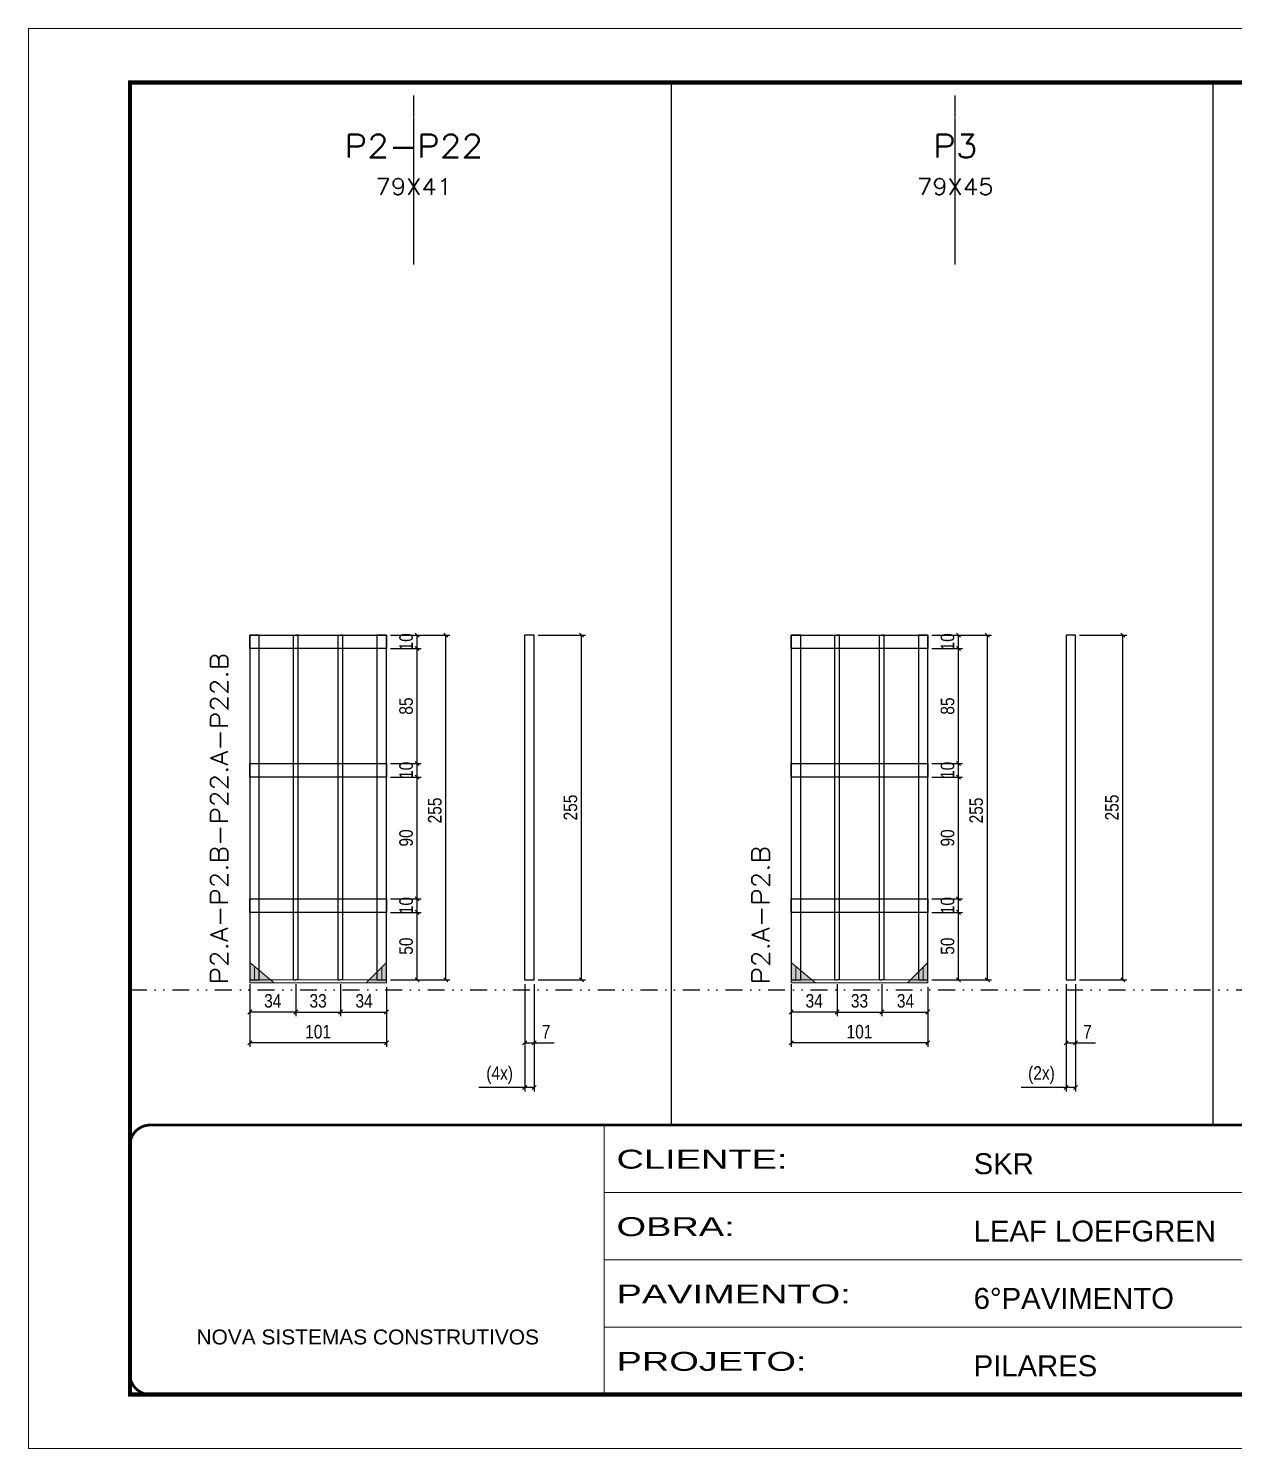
# Model space of a CAD drawing. Extents: x 14400 to 27878, y -21631 to 6985.
# Drawn here: x 14413 to 15304, y -7848 to -6798 of the extents above; entities that cross this region are included whole.
import ezdxf
from ezdxf.enums import TextEntityAlignment as Align

# ---------------------------------------------------------------- set-up
doc = ezdxf.new("R2010")
doc.units = 0
for name, pattern in [('CONTINUO', [0]), ('DASHED', [0.75, 0.5, -0.25]), ('DIVIDE2', [0.625, 0.25, -0.125, 0, -0.125, 0, -0.125]), ('HIDDEN', [0.375, 0.25, -0.125])]:
    doc.linetypes.add(name, pattern=pattern)
for name, color, linetype in [('COTA', 241, 'Continuous'), ('Nível', 160, 'Continuous'), ('SARR_2.2x10', 60, 'Continuous'), ('SARR_3.5x7', 81, 'Continuous'), ('SARR_7x7', 40, 'Continuous'), ('Texto de Titulo', 7, 'Continuous'), ('Texto Qtd Sarr', 242, 'Continuous')]:
    doc.layers.add(name, color=color, linetype=linetype)
for name, color, linetype, lineweight in [('Folhas', 255, 'Continuous', 9), ('Madeira', 126, 'Continuous', 18), ('Sarr 2.2x7', 40, 'Continuous', 9), ('SARRAFO DE PRESSAO', 251, 'DASHED', 9), ('Texto Seção', 7, 'Continuous', 15)]:
    doc.layers.add(name, color=color, linetype=linetype, lineweight=lineweight)
doc.styles.add('ARIAL', font='arial.ttf')
doc.styles.add('COTA TECNICA', font='techl___.ttf', dxfattribs={"height": 10})
doc.styles.add('REGUA-120', font='ROMANS.shx', dxfattribs={"height": 15})
doc.styles.add('ROMANS', font='romans.shx')
doc.styles.add('Tecnologia', font='')
doc.styles.get('Tecnologia').set_extended_font_data('Forgotten Futurist')
doc.dimstyles.new('PAINEL', dxfattribs={"dimtxt": 10, "dimasz": 3, "dimexe": 3, "dimexo": 3, "dimgap": 3, "dimtad": 1, "dimdec": 1, "dimzin": 12, "dimdsep": 46, "dimtxsty": 'COTA TECNICA', "dimblk1": 'OBLIQUE', "dimblk2": 'OBLIQUE', "dimsah": 1, "dimcen": 0.9, "dimclrd": 4, "dimclre": 4, "dimclrt": 240, "dimadec": 1, "dimazin": 3, "dimtfac": 1, "dimtdec": 1, "dimtmove": 0, "dimatfit": 3, "dimfxl": 1, "dimtolj": 1, "dimtzin": 12, "dimarcsym": 0})

# ---------------------------------------------------------------- blocks, each defined once
blk = doc.blocks.new('9999999999')
at = {"color": 30, "linetype": 'CONTINUO'}
for p, q in [((98564.6, 34230.2), (98564.6, 34429.4)), ((98564.6, 34379.6), (99584, 34379.6)), ((98564.6, 34329.8), (99488, 34329.8)), ((98564.6, 34280), (99488, 34280))]:
    blk.add_line(p, q, dxfattribs=at)
at = {"color": 30, "linetype": 'CONTINUO', "const_width": 2}
blk.add_lwpolyline([(99584, 34230.2), (99584, 34414.4, 0.414214), (99569, 34429.4), (98229, 34429.4, 0.414214), (98214, 34414.4), (98214, 34245.2, 0.414214), (98229, 34230.2), (99584, 34230.2)], format="xyb", dxfattribs=at)
at = {"layer": 'Folhas'}
blk.add_lwpolyline([(98139, 34190.2), (99624, 34190.2), (99624, 35240.2), (98139, 35240.2)], close=True, dxfattribs=at)
at = {"layer": 'Folhas', "color": 30, "const_width": 3}
blk.add_lwpolyline([(98214, 34230.2), (99584, 34230.2), (99584, 35200.2), (98214, 35200.2)], close=True, dxfattribs=at)
at = {"color": 7, "linetype": 'Continuous', "ltscale": 5, "style": 'ARIAL'}
for s, height, p in [('SKR', 15.48, (98837.7, 34393.1)), ('LEAF LOEFGREN', 15.483, (98837.7, 34343.3)), ('6°PAVIMENTO', 15.483, (98837.7, 34293.5)), ('NOVA SISTEMAS CONSTRUTIVOS', 11.059, (98263.2, 34267.2)), ('PILARES', 15.48, (98837.7, 34243.7))]:
    blk.add_text(s, height=height, dxfattribs=at).set_placement(p)
at = {"layer": 'Folhas', "color": 7, "style": 'Tecnologia', "width": 1.5}
for s, p in [('CLIENTE:', (98573.7, 34397.2)), ('OBRA:', (98573.7, 34347.3)), ('PAVIMENTO:', (98573.7, 34297.5)), ('PROJETO:', (98573.7, 34247.7))]:
    blk.add_text(s, height=14, dxfattribs=at).set_placement(p)
blk = doc.blocks.new('_Oblique')
at = {"color": 0, "linetype": 'ByBlock', "lineweight": -2}
blk.add_line((-0.5, -0.5), (0.5, 0.5), dxfattribs=at)
blk = doc.blocks.new('*D3805')
at = {"layer": 'COTA', "color": 4, "lineweight": -2, "transparency": 16777216}
for p, q in [((14577.1, -7504.7), (14577.1, -7528.4)), ((14611.1, -7504.7), (14611.1, -7528.4)), ((14611.1, -7525.4), (14577.1, -7525.4))]:
    blk.add_line(p, q, dxfattribs=at)
at = {"layer": 'Defpoints', "color": 0, "transparency": 16777216}
for p in [(14577.1, -7501.7), (14611.1, -7501.7), (14577.1, -7525.4)]:
    blk.add_point(p, dxfattribs=at)
at = {"layer": 'COTA', "color": 4, "lineweight": -2, "transparency": 16777216, "xscale": 3, "yscale": 3, "zscale": 3, "rotation": 180}
blk.add_blockref('_Oblique', (14577.1, -7525.4), dxfattribs=at)
at = {"layer": 'COTA', "color": 4, "lineweight": -2, "transparency": 16777216, "xscale": 3, "yscale": 3, "zscale": 3}
blk.add_blockref('_Oblique', (14611.1, -7525.4), dxfattribs=at)
at = {"layer": 'COTA', "color": 240, "transparency": 16777216, "insert": (14594.1, -7517.2), "char_height": 10, "attachment_point": 5, "style": 'COTA TECNICA'}
blk.add_mtext('\\A1;34', dxfattribs=at)
blk = doc.blocks.new('*D3806')
at = {"layer": 'COTA', "color": 4, "lineweight": -2, "transparency": 16777216}
for p, q in [((14644.1, -7504.7), (14644.1, -7528.4)), ((14678.1, -7506.9), (14678.1, -7528.4)), ((14644.1, -7525.4), (14678.1, -7525.4))]:
    blk.add_line(p, q, dxfattribs=at)
at = {"layer": 'Defpoints', "color": 0, "transparency": 16777216}
for p in [(14644.1, -7501.7), (14678.1, -7503.9), (14678.1, -7525.4)]:
    blk.add_point(p, dxfattribs=at)
at = {"layer": 'COTA', "color": 4, "lineweight": -2, "transparency": 16777216, "xscale": 3, "yscale": 3, "zscale": 3, "rotation": 180}
blk.add_blockref('_Oblique', (14644.1, -7525.4), dxfattribs=at)
at = {"layer": 'COTA', "color": 4, "lineweight": -2, "transparency": 16777216, "xscale": 3, "yscale": 3, "zscale": 3}
blk.add_blockref('_Oblique', (14678.1, -7525.4), dxfattribs=at)
at = {"layer": 'COTA', "color": 240, "transparency": 16777216, "insert": (14661.6, -7517.2), "char_height": 10, "attachment_point": 5, "style": 'COTA TECNICA'}
blk.add_mtext('\\A1;34', dxfattribs=at)
blk = doc.blocks.new('*D3807')
at = {"layer": 'COTA', "color": 4, "lineweight": -2, "transparency": 16777216}
for p, q in [((14611.1, -7504.7), (14611.1, -7528.4)), ((14644.1, -7504.7), (14644.1, -7528.4)), ((14611.1, -7525.4), (14644.1, -7525.4))]:
    blk.add_line(p, q, dxfattribs=at)
at = {"layer": 'Defpoints', "color": 0, "transparency": 16777216}
for p in [(14611.1, -7501.7), (14644.1, -7501.7), (14644.1, -7525.4)]:
    blk.add_point(p, dxfattribs=at)
at = {"layer": 'COTA', "color": 4, "lineweight": -2, "transparency": 16777216, "xscale": 3, "yscale": 3, "zscale": 3, "rotation": 180}
blk.add_blockref('_Oblique', (14611.1, -7525.4), dxfattribs=at)
at = {"layer": 'COTA', "color": 4, "lineweight": -2, "transparency": 16777216, "xscale": 3, "yscale": 3, "zscale": 3}
blk.add_blockref('_Oblique', (14644.1, -7525.4), dxfattribs=at)
at = {"layer": 'COTA', "color": 240, "transparency": 16777216, "insert": (14627.6, -7517.2), "char_height": 10, "attachment_point": 5, "style": 'COTA TECNICA'}
blk.add_mtext('\\A1;33', dxfattribs=at)
blk = doc.blocks.new('titulo1')
at = {"layer": 'Defpoints', "color": 252, "linetype": 'HIDDEN', "ltscale": 2}
blk.add_line((0, 0), (0, 125), dxfattribs=at)
at = {"layer": 'Defpoints', "style": 'ROMANS', "oblique": 15}
blk.add_attdef('FOLHA', text='', height=10, dxfattribs=at).set_placement((0, 15.6), align=Align.MIDDLE_CENTER)
at = {"layer": 'Texto Qtd Sarr', "color": 3, "style": 'ROMANS', "oblique": 15}
for tag, height, p in [('TITULO', 17, (0, 71.4)), ('SEÇÃO', 12, (0, 41.5))]:
    blk.add_attdef(tag, text='', height=height, dxfattribs=at).set_placement(p, align=Align.MIDDLE_CENTER)
blk = doc.blocks.new('*D3808')
at = {"layer": 'COTA', "color": 4, "lineweight": -2, "transparency": 16777216}
for p, q in [((14577.1, -7506.9), (14577.1, -7551.1)), ((14678.1, -7506.9), (14678.1, -7551.1)), ((14678.1, -7548.1), (14577.1, -7548.1))]:
    blk.add_line(p, q, dxfattribs=at)
at = {"layer": 'Defpoints', "color": 0, "transparency": 16777216}
for p in [(14577.1, -7503.9), (14678.1, -7503.9), (14577.1, -7548.1)]:
    blk.add_point(p, dxfattribs=at)
at = {"layer": 'COTA', "color": 4, "lineweight": -2, "transparency": 16777216, "xscale": 3, "yscale": 3, "zscale": 3, "rotation": 180}
blk.add_blockref('_Oblique', (14577.1, -7548.1), dxfattribs=at)
at = {"layer": 'COTA', "color": 4, "lineweight": -2, "transparency": 16777216, "xscale": 3, "yscale": 3, "zscale": 3}
blk.add_blockref('_Oblique', (14678.1, -7548.1), dxfattribs=at)
at = {"layer": 'COTA', "color": 240, "transparency": 16777216, "insert": (14627.6, -7540), "char_height": 10, "attachment_point": 5, "style": 'COTA TECNICA'}
blk.add_mtext('\\A1;101', dxfattribs=at)
blk = doc.blocks.new('*D3809')
at = {"layer": 'COTA', "color": 4, "lineweight": -2, "transparency": 16777216}
for p, q in [((14681.1, -7451.7), (14703.8, -7451.7)), ((14700.8, -7501.7), (14700.8, -7451.7)), ((14681.1, -7501.7), (14703.8, -7501.7))]:
    blk.add_line(p, q, dxfattribs=at)
at = {"layer": 'Defpoints', "color": 0, "transparency": 16777216}
for p in [(14678.1, -7451.7), (14700.8, -7451.7), (14678.1, -7501.7)]:
    blk.add_point(p, dxfattribs=at)
at = {"layer": 'COTA', "color": 4, "lineweight": -2, "transparency": 16777216, "xscale": 3, "yscale": 3, "zscale": 3}
for p, rotation in [((14700.8, -7451.7), 90), ((14700.8, -7501.7), 270)]:
    blk.add_blockref('_Oblique', p, dxfattribs=dict(at, rotation=rotation))
at = {"layer": 'COTA', "color": 240, "transparency": 16777216, "insert": (14692.7, -7476.7), "char_height": 10, "attachment_point": 5, "rotation": 90, "style": 'COTA TECNICA'}
blk.add_mtext('\\A1;50', dxfattribs=at)
blk = doc.blocks.new('*D3810')
at = {"layer": 'COTA', "color": 4, "lineweight": -2, "transparency": 16777216}
for p, q in [((14681.1, -7441.7), (14703.8, -7441.7)), ((14700.8, -7451.7), (14700.8, -7441.7)), ((14681.1, -7451.7), (14703.8, -7451.7))]:
    blk.add_line(p, q, dxfattribs=at)
at = {"layer": 'Defpoints', "color": 0, "transparency": 16777216}
for p in [(14678.1, -7441.7), (14700.8, -7441.7), (14678.1, -7451.7)]:
    blk.add_point(p, dxfattribs=at)
at = {"layer": 'COTA', "color": 4, "lineweight": -2, "transparency": 16777216, "xscale": 3, "yscale": 3, "zscale": 3}
for p, rotation in [((14700.8, -7441.7), 90), ((14700.8, -7451.7), 270)]:
    blk.add_blockref('_Oblique', p, dxfattribs=dict(at, rotation=rotation))
at = {"layer": 'COTA', "color": 240, "transparency": 16777216, "insert": (14692.7, -7446.7), "char_height": 10, "attachment_point": 5, "rotation": 90, "style": 'COTA TECNICA'}
blk.add_mtext('\\A1;10', dxfattribs=at)
blk = doc.blocks.new('*D3811')
at = {"layer": 'COTA', "color": 4, "lineweight": -2, "transparency": 16777216}
for p, q in [((14681.1, -7351.7), (14703.8, -7351.7)), ((14700.8, -7441.7), (14700.8, -7351.7)), ((14681.1, -7441.7), (14703.8, -7441.7))]:
    blk.add_line(p, q, dxfattribs=at)
at = {"layer": 'Defpoints', "color": 0, "transparency": 16777216}
for p in [(14678.1, -7351.7), (14700.8, -7351.7), (14678.1, -7441.7)]:
    blk.add_point(p, dxfattribs=at)
at = {"layer": 'COTA', "color": 4, "lineweight": -2, "transparency": 16777216, "xscale": 3, "yscale": 3, "zscale": 3}
for p, rotation in [((14700.8, -7351.7), 90), ((14700.8, -7441.7), 270)]:
    blk.add_blockref('_Oblique', p, dxfattribs=dict(at, rotation=rotation))
at = {"layer": 'COTA', "color": 240, "transparency": 16777216, "insert": (14692.7, -7396.7), "char_height": 10, "attachment_point": 5, "rotation": 90, "style": 'COTA TECNICA'}
blk.add_mtext('\\A1;90', dxfattribs=at)
blk = doc.blocks.new('*D3812')
at = {"layer": 'COTA', "color": 4, "lineweight": -2, "transparency": 16777216}
for p, q in [((14681.1, -7341.7), (14703.8, -7341.7)), ((14700.8, -7351.7), (14700.8, -7341.7)), ((14681.1, -7351.7), (14703.8, -7351.7))]:
    blk.add_line(p, q, dxfattribs=at)
at = {"layer": 'Defpoints', "color": 0, "transparency": 16777216}
for p in [(14678.1, -7341.7), (14700.8, -7341.7), (14678.1, -7351.7)]:
    blk.add_point(p, dxfattribs=at)
at = {"layer": 'COTA', "color": 4, "lineweight": -2, "transparency": 16777216, "xscale": 3, "yscale": 3, "zscale": 3}
for p, rotation in [((14700.8, -7341.7), 90), ((14700.8, -7351.7), 270)]:
    blk.add_blockref('_Oblique', p, dxfattribs=dict(at, rotation=rotation))
at = {"layer": 'COTA', "color": 240, "transparency": 16777216, "insert": (14692.7, -7346.7), "char_height": 10, "attachment_point": 5, "rotation": 90, "style": 'COTA TECNICA'}
blk.add_mtext('\\A1;10', dxfattribs=at)
blk = doc.blocks.new('*D3813')
at = {"layer": 'COTA', "color": 4, "lineweight": -2, "transparency": 16777216}
for p, q in [((14681.1, -7246.7), (14725, -7246.7)), ((14722, -7501.7), (14722, -7246.7)), ((14681.1, -7501.7), (14725, -7501.7))]:
    blk.add_line(p, q, dxfattribs=at)
at = {"layer": 'Defpoints', "color": 0, "transparency": 16777216}
for p in [(14678.1, -7246.7), (14722, -7246.7), (14678.1, -7501.7)]:
    blk.add_point(p, dxfattribs=at)
at = {"layer": 'COTA', "color": 4, "lineweight": -2, "transparency": 16777216, "xscale": 3, "yscale": 3, "zscale": 3}
for p, rotation in [((14722, -7246.7), 90), ((14722, -7501.7), 270)]:
    blk.add_blockref('_Oblique', p, dxfattribs=dict(at, rotation=rotation))
at = {"layer": 'COTA', "color": 240, "transparency": 16777216, "insert": (14713.9, -7376.4), "char_height": 10, "attachment_point": 5, "rotation": 90, "style": 'COTA TECNICA'}
blk.add_mtext('\\A1;255', dxfattribs=at)
blk = doc.blocks.new('*D3814')
at = {"layer": 'COTA', "color": 4, "lineweight": -2, "transparency": 16777216}
for p, q in [((14681.1, -7246.7), (14703.8, -7246.7)), ((14700.8, -7256.7), (14700.8, -7246.7)), ((14681.1, -7256.7), (14703.8, -7256.7))]:
    blk.add_line(p, q, dxfattribs=at)
at = {"layer": 'Defpoints', "color": 0, "transparency": 16777216}
for p in [(14678.1, -7246.7), (14700.8, -7246.7), (14678.1, -7256.7)]:
    blk.add_point(p, dxfattribs=at)
at = {"layer": 'COTA', "color": 4, "lineweight": -2, "transparency": 16777216, "xscale": 3, "yscale": 3, "zscale": 3}
for p, rotation in [((14700.8, -7246.7), 90), ((14700.8, -7256.7), 270)]:
    blk.add_blockref('_Oblique', p, dxfattribs=dict(at, rotation=rotation))
at = {"layer": 'COTA', "color": 240, "transparency": 16777216, "insert": (14692.7, -7251.7), "char_height": 10, "attachment_point": 5, "rotation": 90, "style": 'COTA TECNICA'}
blk.add_mtext('\\A1;10', dxfattribs=at)
blk = doc.blocks.new('*D3815')
at = {"layer": 'COTA', "color": 4, "lineweight": -2, "transparency": 16777216}
for p, q in [((14681.1, -7256.7), (14703.8, -7256.7)), ((14700.8, -7341.7), (14700.8, -7256.7)), ((14681.1, -7341.7), (14703.8, -7341.7))]:
    blk.add_line(p, q, dxfattribs=at)
at = {"layer": 'Defpoints', "color": 0, "transparency": 16777216}
for p in [(14678.1, -7256.7), (14700.8, -7256.7), (14678.1, -7341.7)]:
    blk.add_point(p, dxfattribs=at)
at = {"layer": 'COTA', "color": 4, "lineweight": -2, "transparency": 16777216, "xscale": 3, "yscale": 3, "zscale": 3}
for p, rotation in [((14700.8, -7256.7), 90), ((14700.8, -7341.7), 270)]:
    blk.add_blockref('_Oblique', p, dxfattribs=dict(at, rotation=rotation))
at = {"layer": 'COTA', "color": 240, "transparency": 16777216, "insert": (14692.7, -7299.2), "char_height": 10, "attachment_point": 5, "rotation": 90, "style": 'COTA TECNICA'}
blk.add_mtext('\\A1;85', dxfattribs=at)
blk = doc.blocks.new('*D3816')
at = {"layer": 'COTA', "color": 4, "lineweight": -2, "transparency": 16777216}
for p, q in [((14780.3, -7504.7), (14780.3, -7551.1)), ((14787.3, -7504.7), (14787.3, -7551.1)), ((14780.3, -7548.1), (14787.3, -7548.1)), ((14787.3, -7548.1), (14802, -7548.1))]:
    blk.add_line(p, q, dxfattribs=at)
at = {"layer": 'Defpoints', "color": 0, "transparency": 16777216}
for p in [(14780.3, -7501.7), (14787.3, -7501.7), (14787.3, -7548.1)]:
    blk.add_point(p, dxfattribs=at)
at = {"layer": 'COTA', "color": 4, "lineweight": -2, "transparency": 16777216, "xscale": 3, "yscale": 3, "zscale": 3, "rotation": 180}
blk.add_blockref('_Oblique', (14780.3, -7548.1), dxfattribs=at)
at = {"layer": 'COTA', "color": 4, "lineweight": -2, "transparency": 16777216, "xscale": 3, "yscale": 3, "zscale": 3}
blk.add_blockref('_Oblique', (14787.3, -7548.1), dxfattribs=at)
at = {"layer": 'COTA', "color": 240, "transparency": 16777216, "insert": (14796.1, -7540), "char_height": 10, "attachment_point": 5, "style": 'COTA TECNICA'}
blk.add_mtext('\\A1;7', dxfattribs=at)
blk = doc.blocks.new('*D3817')
at = {"layer": 'COTA', "color": 4, "lineweight": -2, "transparency": 16777216}
for p, q in [((14790.3, -7246.7), (14825.3, -7246.7)), ((14822.3, -7501.7), (14822.3, -7246.7)), ((14790.3, -7501.7), (14825.3, -7501.7))]:
    blk.add_line(p, q, dxfattribs=at)
at = {"layer": 'Defpoints', "color": 0, "transparency": 16777216}
for p in [(14787.3, -7246.7), (14822.3, -7246.7), (14787.3, -7501.7)]:
    blk.add_point(p, dxfattribs=at)
at = {"layer": 'COTA', "color": 4, "lineweight": -2, "transparency": 16777216, "xscale": 3, "yscale": 3, "zscale": 3}
for p, rotation in [((14822.3, -7246.7), 90), ((14822.3, -7501.7), 270)]:
    blk.add_blockref('_Oblique', p, dxfattribs=dict(at, rotation=rotation))
at = {"layer": 'COTA', "color": 240, "transparency": 16777216, "insert": (14814.2, -7374.2), "char_height": 10, "attachment_point": 5, "rotation": 90, "style": 'COTA TECNICA'}
blk.add_mtext('\\A1;255', dxfattribs=at)
blk = doc.blocks.new('*D3818')
at = {"layer": 'COTA', "color": 4, "lineweight": -2, "transparency": 16777216}
for p, q in [((14780.3, -7504.7), (14780.3, -7584.2)), ((14787.3, -7504.7), (14787.3, -7584.2)), ((14780.3, -7581.2), (14746.4, -7581.2)), ((14787.3, -7581.2), (14780.3, -7581.2))]:
    blk.add_line(p, q, dxfattribs=at)
at = {"layer": 'Defpoints', "color": 0, "transparency": 16777216}
for p in [(14780.3, -7501.7), (14787.3, -7501.7), (14780.3, -7581.2)]:
    blk.add_point(p, dxfattribs=at)
at = {"layer": 'COTA', "color": 4, "lineweight": -2, "transparency": 16777216, "xscale": 3, "yscale": 3, "zscale": 3, "rotation": 180}
blk.add_blockref('_Oblique', (14780.3, -7581.2), dxfattribs=at)
at = {"layer": 'COTA', "color": 4, "lineweight": -2, "transparency": 16777216, "xscale": 3, "yscale": 3, "zscale": 3}
blk.add_blockref('_Oblique', (14787.3, -7581.2), dxfattribs=at)
at = {"layer": 'COTA', "color": 240, "transparency": 16777216, "insert": (14761.8, -7572), "char_height": 10, "attachment_point": 5, "style": 'COTA TECNICA'}
blk.add_mtext('\\A1;(4x)', dxfattribs=at)
blk = doc.blocks.new('*D3825')
at = {"layer": 'COTA', "color": 4, "lineweight": -2, "transparency": 16777216}
for p, q in [((14977.3, -7504.7), (14977.3, -7528.4)), ((15011.3, -7504.7), (15011.3, -7528.4)), ((15011.3, -7525.4), (14977.3, -7525.4))]:
    blk.add_line(p, q, dxfattribs=at)
at = {"layer": 'Defpoints', "color": 0, "transparency": 16777216}
for p in [(14977.3, -7501.7), (15011.3, -7501.7), (14977.3, -7525.4)]:
    blk.add_point(p, dxfattribs=at)
at = {"layer": 'COTA', "color": 4, "lineweight": -2, "transparency": 16777216, "xscale": 3, "yscale": 3, "zscale": 3, "rotation": 180}
blk.add_blockref('_Oblique', (14977.3, -7525.4), dxfattribs=at)
at = {"layer": 'COTA', "color": 4, "lineweight": -2, "transparency": 16777216, "xscale": 3, "yscale": 3, "zscale": 3}
blk.add_blockref('_Oblique', (15011.3, -7525.4), dxfattribs=at)
at = {"layer": 'COTA', "color": 240, "transparency": 16777216, "insert": (14994.3, -7517.2), "char_height": 10, "attachment_point": 5, "style": 'COTA TECNICA'}
blk.add_mtext('\\A1;34', dxfattribs=at)
blk = doc.blocks.new('*D3826')
at = {"layer": 'COTA', "color": 4, "lineweight": -2, "transparency": 16777216}
for p, q in [((15044.3, -7504.7), (15044.3, -7528.4)), ((15078.3, -7506.9), (15078.3, -7528.4)), ((15044.3, -7525.4), (15078.3, -7525.4))]:
    blk.add_line(p, q, dxfattribs=at)
at = {"layer": 'Defpoints', "color": 0, "transparency": 16777216}
for p in [(15044.3, -7501.7), (15078.3, -7503.9), (15078.3, -7525.4)]:
    blk.add_point(p, dxfattribs=at)
at = {"layer": 'COTA', "color": 4, "lineweight": -2, "transparency": 16777216, "xscale": 3, "yscale": 3, "zscale": 3, "rotation": 180}
blk.add_blockref('_Oblique', (15044.3, -7525.4), dxfattribs=at)
at = {"layer": 'COTA', "color": 4, "lineweight": -2, "transparency": 16777216, "xscale": 3, "yscale": 3, "zscale": 3}
blk.add_blockref('_Oblique', (15078.3, -7525.4), dxfattribs=at)
at = {"layer": 'COTA', "color": 240, "transparency": 16777216, "insert": (15061.8, -7517.2), "char_height": 10, "attachment_point": 5, "style": 'COTA TECNICA'}
blk.add_mtext('\\A1;34', dxfattribs=at)
blk = doc.blocks.new('*D3827')
at = {"layer": 'COTA', "color": 4, "lineweight": -2, "transparency": 16777216}
for p, q in [((15011.3, -7504.7), (15011.3, -7528.4)), ((15044.3, -7504.7), (15044.3, -7528.4)), ((15011.3, -7525.4), (15044.3, -7525.4))]:
    blk.add_line(p, q, dxfattribs=at)
at = {"layer": 'Defpoints', "color": 0, "transparency": 16777216}
for p in [(15011.3, -7501.7), (15044.3, -7501.7), (15044.3, -7525.4)]:
    blk.add_point(p, dxfattribs=at)
at = {"layer": 'COTA', "color": 4, "lineweight": -2, "transparency": 16777216, "xscale": 3, "yscale": 3, "zscale": 3, "rotation": 180}
blk.add_blockref('_Oblique', (15011.3, -7525.4), dxfattribs=at)
at = {"layer": 'COTA', "color": 4, "lineweight": -2, "transparency": 16777216, "xscale": 3, "yscale": 3, "zscale": 3}
blk.add_blockref('_Oblique', (15044.3, -7525.4), dxfattribs=at)
at = {"layer": 'COTA', "color": 240, "transparency": 16777216, "insert": (15027.8, -7517.2), "char_height": 10, "attachment_point": 5, "style": 'COTA TECNICA'}
blk.add_mtext('\\A1;33', dxfattribs=at)
blk = doc.blocks.new('*D3830')
at = {"layer": 'COTA', "color": 4, "lineweight": -2, "transparency": 16777216}
for p, q in [((14977.3, -7506.9), (14977.3, -7551.1)), ((15078.3, -7506.9), (15078.3, -7551.1)), ((15078.3, -7548.1), (14977.3, -7548.1))]:
    blk.add_line(p, q, dxfattribs=at)
at = {"layer": 'Defpoints', "color": 0, "transparency": 16777216}
for p in [(14977.3, -7503.9), (15078.3, -7503.9), (14977.3, -7548.1)]:
    blk.add_point(p, dxfattribs=at)
at = {"layer": 'COTA', "color": 4, "lineweight": -2, "transparency": 16777216, "xscale": 3, "yscale": 3, "zscale": 3, "rotation": 180}
blk.add_blockref('_Oblique', (14977.3, -7548.1), dxfattribs=at)
at = {"layer": 'COTA', "color": 4, "lineweight": -2, "transparency": 16777216, "xscale": 3, "yscale": 3, "zscale": 3}
blk.add_blockref('_Oblique', (15078.3, -7548.1), dxfattribs=at)
at = {"layer": 'COTA', "color": 240, "transparency": 16777216, "insert": (15027.8, -7540), "char_height": 10, "attachment_point": 5, "style": 'COTA TECNICA'}
blk.add_mtext('\\A1;101', dxfattribs=at)
blk = doc.blocks.new('*D3819')
at = {"layer": 'COTA', "color": 4, "lineweight": -2, "transparency": 16777216}
for p, q in [((15081.3, -7451.7), (15104, -7451.7)), ((15101, -7501.7), (15101, -7451.7)), ((15081.3, -7501.7), (15104, -7501.7))]:
    blk.add_line(p, q, dxfattribs=at)
at = {"layer": 'Defpoints', "color": 0, "transparency": 16777216}
for p in [(15078.3, -7451.7), (15101, -7451.7), (15078.3, -7501.7)]:
    blk.add_point(p, dxfattribs=at)
at = {"layer": 'COTA', "color": 4, "lineweight": -2, "transparency": 16777216, "xscale": 3, "yscale": 3, "zscale": 3}
for p, rotation in [((15101, -7451.7), 90), ((15101, -7501.7), 270)]:
    blk.add_blockref('_Oblique', p, dxfattribs=dict(at, rotation=rotation))
at = {"layer": 'COTA', "color": 240, "transparency": 16777216, "insert": (15092.9, -7476.7), "char_height": 10, "attachment_point": 5, "rotation": 90, "style": 'COTA TECNICA'}
blk.add_mtext('\\A1;50', dxfattribs=at)
blk = doc.blocks.new('*D3820')
at = {"layer": 'COTA', "color": 4, "lineweight": -2, "transparency": 16777216}
for p, q in [((15081.3, -7441.7), (15104, -7441.7)), ((15101, -7451.7), (15101, -7441.7)), ((15081.3, -7451.7), (15104, -7451.7))]:
    blk.add_line(p, q, dxfattribs=at)
at = {"layer": 'Defpoints', "color": 0, "transparency": 16777216}
for p in [(15078.3, -7441.7), (15101, -7441.7), (15078.3, -7451.7)]:
    blk.add_point(p, dxfattribs=at)
at = {"layer": 'COTA', "color": 4, "lineweight": -2, "transparency": 16777216, "xscale": 3, "yscale": 3, "zscale": 3}
for p, rotation in [((15101, -7441.7), 90), ((15101, -7451.7), 270)]:
    blk.add_blockref('_Oblique', p, dxfattribs=dict(at, rotation=rotation))
at = {"layer": 'COTA', "color": 240, "transparency": 16777216, "insert": (15092.9, -7446.7), "char_height": 10, "attachment_point": 5, "rotation": 90, "style": 'COTA TECNICA'}
blk.add_mtext('\\A1;10', dxfattribs=at)
blk = doc.blocks.new('*D3821')
at = {"layer": 'COTA', "color": 4, "lineweight": -2, "transparency": 16777216}
for p, q in [((15081.3, -7351.7), (15104, -7351.7)), ((15101, -7441.7), (15101, -7351.7)), ((15081.3, -7441.7), (15104, -7441.7))]:
    blk.add_line(p, q, dxfattribs=at)
at = {"layer": 'Defpoints', "color": 0, "transparency": 16777216}
for p in [(15078.3, -7351.7), (15101, -7351.7), (15078.3, -7441.7)]:
    blk.add_point(p, dxfattribs=at)
at = {"layer": 'COTA', "color": 4, "lineweight": -2, "transparency": 16777216, "xscale": 3, "yscale": 3, "zscale": 3}
for p, rotation in [((15101, -7351.7), 90), ((15101, -7441.7), 270)]:
    blk.add_blockref('_Oblique', p, dxfattribs=dict(at, rotation=rotation))
at = {"layer": 'COTA', "color": 240, "transparency": 16777216, "insert": (15092.9, -7396.7), "char_height": 10, "attachment_point": 5, "rotation": 90, "style": 'COTA TECNICA'}
blk.add_mtext('\\A1;90', dxfattribs=at)
blk = doc.blocks.new('*D3822')
at = {"layer": 'COTA', "color": 4, "lineweight": -2, "transparency": 16777216}
for p, q in [((15081.3, -7341.7), (15104, -7341.7)), ((15101, -7351.7), (15101, -7341.7)), ((15081.3, -7351.7), (15104, -7351.7))]:
    blk.add_line(p, q, dxfattribs=at)
at = {"layer": 'Defpoints', "color": 0, "transparency": 16777216}
for p in [(15078.3, -7341.7), (15101, -7341.7), (15078.3, -7351.7)]:
    blk.add_point(p, dxfattribs=at)
at = {"layer": 'COTA', "color": 4, "lineweight": -2, "transparency": 16777216, "xscale": 3, "yscale": 3, "zscale": 3}
for p, rotation in [((15101, -7341.7), 90), ((15101, -7351.7), 270)]:
    blk.add_blockref('_Oblique', p, dxfattribs=dict(at, rotation=rotation))
at = {"layer": 'COTA', "color": 240, "transparency": 16777216, "insert": (15092.9, -7346.7), "char_height": 10, "attachment_point": 5, "rotation": 90, "style": 'COTA TECNICA'}
blk.add_mtext('\\A1;10', dxfattribs=at)
blk = doc.blocks.new('*D3823')
at = {"layer": 'COTA', "color": 4, "lineweight": -2, "transparency": 16777216}
for p, q in [((15081.3, -7246.7), (15125.3, -7246.7)), ((15122.3, -7501.7), (15122.3, -7246.7)), ((15081.3, -7501.7), (15125.3, -7501.7))]:
    blk.add_line(p, q, dxfattribs=at)
at = {"layer": 'Defpoints', "color": 0, "transparency": 16777216}
for p in [(15078.3, -7246.7), (15122.3, -7246.7), (15078.3, -7501.7)]:
    blk.add_point(p, dxfattribs=at)
at = {"layer": 'COTA', "color": 4, "lineweight": -2, "transparency": 16777216, "xscale": 3, "yscale": 3, "zscale": 3}
for p, rotation in [((15122.3, -7246.7), 90), ((15122.3, -7501.7), 270)]:
    blk.add_blockref('_Oblique', p, dxfattribs=dict(at, rotation=rotation))
at = {"layer": 'COTA', "color": 240, "transparency": 16777216, "insert": (15114.1, -7376.4), "char_height": 10, "attachment_point": 5, "rotation": 90, "style": 'COTA TECNICA'}
blk.add_mtext('\\A1;255', dxfattribs=at)
blk = doc.blocks.new('*D3824')
at = {"layer": 'COTA', "color": 4, "lineweight": -2, "transparency": 16777216}
for p, q in [((15081.3, -7246.7), (15104, -7246.7)), ((15101, -7256.7), (15101, -7246.7)), ((15081.3, -7256.7), (15104, -7256.7))]:
    blk.add_line(p, q, dxfattribs=at)
at = {"layer": 'Defpoints', "color": 0, "transparency": 16777216}
for p in [(15078.3, -7246.7), (15101, -7246.7), (15078.3, -7256.7)]:
    blk.add_point(p, dxfattribs=at)
at = {"layer": 'COTA', "color": 4, "lineweight": -2, "transparency": 16777216, "xscale": 3, "yscale": 3, "zscale": 3}
for p, rotation in [((15101, -7246.7), 90), ((15101, -7256.7), 270)]:
    blk.add_blockref('_Oblique', p, dxfattribs=dict(at, rotation=rotation))
at = {"layer": 'COTA', "color": 240, "transparency": 16777216, "insert": (15092.9, -7251.7), "char_height": 10, "attachment_point": 5, "rotation": 90, "style": 'COTA TECNICA'}
blk.add_mtext('\\A1;10', dxfattribs=at)
blk = doc.blocks.new('*D3831')
at = {"layer": 'COTA', "color": 4, "lineweight": -2, "transparency": 16777216}
for p, q in [((15081.3, -7256.7), (15104, -7256.7)), ((15101, -7341.7), (15101, -7256.7)), ((15081.3, -7341.7), (15104, -7341.7))]:
    blk.add_line(p, q, dxfattribs=at)
at = {"layer": 'Defpoints', "color": 0, "transparency": 16777216}
for p in [(15078.3, -7256.7), (15101, -7256.7), (15078.3, -7341.7)]:
    blk.add_point(p, dxfattribs=at)
at = {"layer": 'COTA', "color": 4, "lineweight": -2, "transparency": 16777216, "xscale": 3, "yscale": 3, "zscale": 3}
for p, rotation in [((15101, -7256.7), 90), ((15101, -7341.7), 270)]:
    blk.add_blockref('_Oblique', p, dxfattribs=dict(at, rotation=rotation))
at = {"layer": 'COTA', "color": 240, "transparency": 16777216, "insert": (15092.9, -7299.2), "char_height": 10, "attachment_point": 5, "rotation": 90, "style": 'COTA TECNICA'}
blk.add_mtext('\\A1;85', dxfattribs=at)
blk = doc.blocks.new('*D3832')
at = {"layer": 'COTA', "color": 4, "lineweight": -2, "transparency": 16777216}
for p, q in [((15180.5, -7504.7), (15180.5, -7551.1)), ((15187.5, -7504.7), (15187.5, -7551.1)), ((15180.5, -7548.1), (15187.5, -7548.1)), ((15187.5, -7548.1), (15202.2, -7548.1))]:
    blk.add_line(p, q, dxfattribs=at)
at = {"layer": 'Defpoints', "color": 0, "transparency": 16777216}
for p in [(15180.5, -7501.7), (15187.5, -7501.7), (15187.5, -7548.1)]:
    blk.add_point(p, dxfattribs=at)
at = {"layer": 'COTA', "color": 4, "lineweight": -2, "transparency": 16777216, "xscale": 3, "yscale": 3, "zscale": 3, "rotation": 180}
blk.add_blockref('_Oblique', (15180.5, -7548.1), dxfattribs=at)
at = {"layer": 'COTA', "color": 4, "lineweight": -2, "transparency": 16777216, "xscale": 3, "yscale": 3, "zscale": 3}
blk.add_blockref('_Oblique', (15187.5, -7548.1), dxfattribs=at)
at = {"layer": 'COTA', "color": 240, "transparency": 16777216, "insert": (15196.3, -7540), "char_height": 10, "attachment_point": 5, "style": 'COTA TECNICA'}
blk.add_mtext('\\A1;7', dxfattribs=at)
blk = doc.blocks.new('*D3828')
at = {"layer": 'COTA', "color": 4, "lineweight": -2, "transparency": 16777216}
for p, q in [((15190.5, -7246.7), (15225.5, -7246.7)), ((15222.5, -7501.7), (15222.5, -7246.7)), ((15190.5, -7501.7), (15225.5, -7501.7))]:
    blk.add_line(p, q, dxfattribs=at)
at = {"layer": 'Defpoints', "color": 0, "transparency": 16777216}
for p in [(15187.5, -7246.7), (15222.5, -7246.7), (15187.5, -7501.7)]:
    blk.add_point(p, dxfattribs=at)
at = {"layer": 'COTA', "color": 4, "lineweight": -2, "transparency": 16777216, "xscale": 3, "yscale": 3, "zscale": 3}
for p, rotation in [((15222.5, -7246.7), 90), ((15222.5, -7501.7), 270)]:
    blk.add_blockref('_Oblique', p, dxfattribs=dict(at, rotation=rotation))
at = {"layer": 'COTA', "color": 240, "transparency": 16777216, "insert": (15214.4, -7374.2), "char_height": 10, "attachment_point": 5, "rotation": 90, "style": 'COTA TECNICA'}
blk.add_mtext('\\A1;255', dxfattribs=at)
blk = doc.blocks.new('*D3829')
at = {"layer": 'COTA', "color": 4, "lineweight": -2, "transparency": 16777216}
for p, q in [((15180.5, -7504.7), (15180.5, -7584.2)), ((15187.5, -7504.7), (15187.5, -7584.2)), ((15180.5, -7581.2), (15147.2, -7581.2)), ((15187.5, -7581.2), (15180.5, -7581.2))]:
    blk.add_line(p, q, dxfattribs=at)
at = {"layer": 'Defpoints', "color": 0, "transparency": 16777216}
for p in [(15180.5, -7501.7), (15187.5, -7501.7), (15180.5, -7581.2)]:
    blk.add_point(p, dxfattribs=at)
at = {"layer": 'COTA', "color": 4, "lineweight": -2, "transparency": 16777216, "xscale": 3, "yscale": 3, "zscale": 3, "rotation": 180}
blk.add_blockref('_Oblique', (15180.5, -7581.2), dxfattribs=at)
at = {"layer": 'COTA', "color": 4, "lineweight": -2, "transparency": 16777216, "xscale": 3, "yscale": 3, "zscale": 3}
blk.add_blockref('_Oblique', (15187.5, -7581.2), dxfattribs=at)
at = {"layer": 'COTA', "color": 240, "transparency": 16777216, "insert": (15162.3, -7572), "char_height": 10, "attachment_point": 5, "style": 'COTA TECNICA'}
blk.add_mtext('\\A1;(2x)', dxfattribs=at)

msp = doc.modelspace()

# ---------------------------------------------------------------- hatches: boundary and pattern name
at = {"layer": 'Madeira'}
h = msp.add_hatch(color=252, dxfattribs=at)
h.dxf.hatch_style = 2
h.paths.add_polyline_path([(14577.13, -7488.89), (14577.13, -7503.89), (14595.13, -7503.89)])
h = msp.add_hatch(color=252, dxfattribs=at)
h.dxf.hatch_style = 2
h.paths.add_polyline_path([(14678.13, -7488.89), (14678.13, -7503.89), (14663.13, -7503.89)])
h = msp.add_hatch(color=252, dxfattribs=at)
h.dxf.hatch_style = 2
h.paths.add_polyline_path([(14977.34, -7488.89), (14977.34, -7503.89), (14995.34, -7503.89)])
h = msp.add_hatch(color=252, dxfattribs=at)
h.dxf.hatch_style = 2
h.paths.add_polyline_path([(15078.34, -7488.89), (15078.34, -7503.89), (15063.34, -7503.89)])

# ---------------------------------------------------------------- linework, layer by layer
at = {"layer": 'COTA'}
for p, q in [((14888.68, -6838.17), (14888.68, -7608.93)), ((15288.88, -6838.17), (15288.88, -7608.93))]:
    msp.add_line(p, q, dxfattribs=at)
at = {"layer": 'Madeira', "color": 1, "linetype": 'HIDDEN'}
for p, q in [((14580.63, -7492.39), (14580.63, -7501.69)), ((14580.63, -7492.39), (14580.63, -7501.69)), ((14584.13, -7495.89), (14584.13, -7501.69)), ((14674.63, -7492.39), (14674.63, -7501.69)), ((14674.63, -7492.39), (14674.63, -7501.69)), ((14980.84, -7492.39), (14980.84, -7501.69)), ((14980.84, -7492.39), (14980.84, -7501.69)), ((14984.34, -7495.89), (14984.34, -7501.69)), ((15074.84, -7492.39), (15074.84, -7501.69)), ((15074.84, -7492.39), (15074.84, -7501.69)), ((14586.97, -7501.69), (14577.13, -7501.69)), ((14586.97, -7501.69), (14577.13, -7501.69)), ((14592.93, -7501.69), (14577.13, -7501.69)), ((14665.33, -7501.69), (14678.13, -7501.69)), ((14668.3, -7501.69), (14678.13, -7501.69)), ((14668.3, -7501.69), (14678.13, -7501.69)), ((14987.17, -7501.69), (14977.34, -7501.69)), ((14987.17, -7501.69), (14977.34, -7501.69)), ((14993.14, -7501.69), (14977.34, -7501.69)), ((15065.54, -7501.69), (15078.34, -7501.69)), ((15068.51, -7501.69), (15078.34, -7501.69)), ((15068.51, -7501.69), (15078.34, -7501.69))]:
    msp.add_line(p, q, dxfattribs=at)
at = {"layer": 'Madeira'}
for p, q in [((14577.13, -7501.69), (14577.13, -7503.89)), ((14577.13, -7501.69), (14577.13, -7503.89)), ((14577.13, -7501.69), (14577.13, -7503.89)), ((14977.34, -7501.69), (14977.34, -7503.89)), ((14977.34, -7501.69), (14977.34, -7503.89)), ((14977.34, -7501.69), (14977.34, -7503.89))]:
    msp.add_line(p, q, dxfattribs=at)
at = {"layer": 'Madeira', "color": 0}
for points in [[(14577.13, -7488.89), (14577.13, -7503.89), (14595.13, -7503.89), (14577.13, -7488.89)], [(14678.13, -7488.89), (14678.13, -7503.89), (14663.13, -7503.89), (14678.13, -7488.89)], [(14977.34, -7488.89), (14977.34, -7503.89), (14995.34, -7503.89), (14977.34, -7488.89)], [(15078.34, -7488.89), (15078.34, -7503.89), (15063.34, -7503.89), (15078.34, -7488.89)]]:
    msp.add_lwpolyline(points, dxfattribs=at)
at = {"layer": 'Nível', "color": 4, "linetype": 'DIVIDE2', "ltscale": 50}
msp.add_line((14488.47, -7508.89), (15858.47, -7508.89), dxfattribs=at)
at = {"layer": 'Sarr 2.2x7'}
for points in [[(14678.13, -7501.69), (14577.13, -7501.69), (14577.13, -7503.89), (14678.13, -7503.89)], [(15078.34, -7501.69), (14977.34, -7501.69), (14977.34, -7503.89), (15078.34, -7503.89)]]:
    msp.add_lwpolyline(points, close=True, dxfattribs=at)
at = {"layer": 'SARR_2.2x10'}
for points in [[(14577.13, -7246.73), (14678.13, -7246.73), (14678.13, -7256.73), (14577.13, -7256.73)], [(14977.34, -7246.73), (15078.34, -7246.73), (15078.34, -7256.73), (14977.34, -7256.73)], [(14577.13, -7341.73), (14678.13, -7341.73), (14678.13, -7351.73), (14577.13, -7351.73)], [(14977.34, -7341.73), (15078.34, -7341.73), (15078.34, -7351.73), (14977.34, -7351.73)], [(14577.13, -7441.73), (14678.13, -7441.73), (14678.13, -7451.73), (14577.13, -7451.73)], [(14977.34, -7441.73), (15078.34, -7441.73), (15078.34, -7451.73), (14977.34, -7451.73)]]:
    msp.add_lwpolyline(points, close=True, dxfattribs=at)
at = {"layer": 'SARR_3.5x7'}
for p, q in [((14609.38, -7501.69), (14609.38, -7246.73)), ((14609.38, -7246.73), (14611.13, -7246.73)), ((14612.88, -7246.73), (14611.13, -7246.73)), ((14612.88, -7501.69), (14612.88, -7246.73)), ((14642.38, -7501.69), (14642.38, -7246.73)), ((14642.38, -7246.73), (14644.13, -7246.73)), ((14645.88, -7246.73), (14644.13, -7246.73)), ((14645.88, -7501.69), (14645.88, -7246.73)), ((15009.59, -7501.69), (15009.59, -7246.73)), ((15009.59, -7246.73), (15011.34, -7246.73)), ((15013.09, -7246.73), (15011.34, -7246.73)), ((15013.09, -7501.69), (15013.09, -7246.73)), ((15042.59, -7501.69), (15042.59, -7246.73)), ((15042.59, -7246.73), (15044.34, -7246.73)), ((15046.09, -7246.73), (15044.34, -7246.73)), ((15046.09, -7501.69), (15046.09, -7246.73)), ((14609.38, -7501.69), (14611.13, -7501.69)), ((14612.88, -7501.69), (14611.13, -7501.69)), ((14642.38, -7501.69), (14644.13, -7501.69)), ((14645.88, -7501.69), (14644.13, -7501.69)), ((15009.59, -7501.69), (15011.34, -7501.69)), ((15013.09, -7501.69), (15011.34, -7501.69)), ((15042.59, -7501.69), (15044.34, -7501.69)), ((15046.09, -7501.69), (15044.34, -7501.69))]:
    msp.add_line(p, q, dxfattribs=at)
at = {"layer": 'SARR_7x7'}
for points in [[(14577.13, -7501.69), (14584.13, -7501.69), (14584.13, -7246.73), (14577.13, -7246.73)], [(14671.13, -7501.69), (14678.13, -7501.69), (14678.13, -7246.73), (14671.13, -7246.73)], [(14780.26, -7501.69), (14787.26, -7501.69), (14787.26, -7246.73), (14780.26, -7246.73)], [(14977.34, -7501.69), (14984.34, -7501.69), (14984.34, -7246.73), (14977.34, -7246.73)], [(15071.34, -7501.69), (15078.34, -7501.69), (15078.34, -7246.73), (15071.34, -7246.73)], [(15180.47, -7501.69), (15187.47, -7501.69), (15187.47, -7246.73), (15180.47, -7246.73)]]:
    msp.add_lwpolyline(points, close=True, dxfattribs=at)

# ---------------------------------------------------------------- block references
at = {"layer": 'SARRAFO DE PRESSAO', "color": 6, "linetype": 'ByBlock'}
msp.add_blockref('9999999999', (-83725.51, -42038.38), dxfattribs=at)
at = {"layer": 'Texto Seção'}
ref = msp.add_blockref('titulo1', (14698.39, -6972.67), dxfattribs=at)
ref.add_attrib('TITULO', 'P2-P22', dxfattribs={"layer": 'Texto de Titulo', "color": 7, "height": 17, "style": 'ROMANS', "width": 1.1}).set_placement((14698.39, -6885.17), align=Align.MIDDLE_CENTER)
ref.add_attrib('SEÇÃO', '79X41', dxfattribs={"layer": 'Texto de Titulo', "color": 7, "height": 12, "style": 'ROMANS', "width": 1.1}).set_placement((14698.39, -6915.17), align=Align.MIDDLE_CENTER)
ref = msp.add_blockref('titulo1', (15098.6, -6972.67), dxfattribs=at)
ref.add_attrib('TITULO', 'P3', dxfattribs={"layer": 'Texto de Titulo', "color": 7, "height": 17, "style": 'ROMANS', "width": 1.1}).set_placement((15098.6, -6885.17), align=Align.MIDDLE_CENTER)
ref.add_attrib('SEÇÃO', '79X45', dxfattribs={"layer": 'Texto de Titulo', "color": 7, "height": 12, "style": 'ROMANS', "width": 1.1}).set_placement((15098.6, -6915.17), align=Align.MIDDLE_CENTER)

# ---------------------------------------------------------------- texts
at = {"layer": 'Texto Seção', "style": 'REGUA-120', "width": 1.1}
for s, p in [('P2.A-P2.B-P22.A-P22.B', (14560.99, -7505)), ('P2.A-P2.B', (14961.2, -7505))]:
    msp.add_text(s, height=13, rotation=90, dxfattribs=at).set_placement(p)

# ---------------------------------------------------------------- dimensions: what is measured, and where the dimension line sits
at = {"layer": 'COTA'}
for base, p1, p2, picture, middle in [((14700.83, -7246.69), (14678.13, -7256.69), (14678.13, -7246.69), '*D3814', (14700.83, -7251.69)), ((15101.04, -7246.69), (15078.34, -7256.69), (15078.34, -7246.69), '*D3824', (15101.04, -7251.69)), ((14722.05, -7246.72), (14678.13, -7501.73), (14678.13, -7246.72), '*D3813', (14722.05, -7376.42)), ((15122.26, -7246.72), (15078.34, -7501.73), (15078.34, -7246.72), '*D3823', (15122.26, -7376.42)), ((14700.83, -7341.69), (14678.13, -7351.69), (14678.13, -7341.69), '*D3812', (14700.83, -7346.69)), ((15101.04, -7341.69), (15078.34, -7351.69), (15078.34, -7341.69), '*D3822', (15101.04, -7346.69)), ((14700.83, -7441.69), (14678.13, -7451.69), (14678.13, -7441.69), '*D3810', (14700.83, -7446.69)), ((15101.04, -7441.69), (15078.34, -7451.69), (15078.34, -7441.69), '*D3820', (15101.04, -7446.69))]:
    dim = msp.add_linear_dim(base=base, p1=p1, p2=p2, angle=90, dimstyle='PAINEL', override={"dimtmove": 1}, dxfattribs=at)
    dim.commit()
    dim.dimension.update_dxf_attribs({"geometry": picture, "text_midpoint": middle, "dimtype": 160})
for base, p1, p2, picture, middle in [((14700.83, -7256.73), (14678.13, -7341.69), (14678.13, -7256.73), '*D3815', (14692.7, -7299.21)), ((14822.27, -7246.73), (14787.26, -7501.69), (14787.26, -7246.73), '*D3817', (14814.16, -7374.21)), ((15101.04, -7256.73), (15078.34, -7341.69), (15078.34, -7256.73), '*D3831', (15092.91, -7299.21)), ((15222.48, -7246.73), (15187.47, -7501.69), (15187.47, -7246.73), '*D3828', (15214.37, -7374.21))]:
    dim = msp.add_linear_dim(base=base, p1=p1, p2=p2, angle=90, dimstyle='PAINEL', dxfattribs=at)
    dim.commit()
    dim.dimension.update_dxf_attribs({"geometry": picture, "text_midpoint": middle})
for base, p1, p2, angle, picture, middle in [((14700.83, -7351.69), (14678.13, -7441.69), (14678.13, -7351.69), 90, '*D3811', (14692.7, -7396.69)), ((15101.04, -7351.69), (15078.34, -7441.69), (15078.34, -7351.69), 90, '*D3821', (15092.91, -7396.69)), ((14700.83, -7451.69), (14678.13, -7501.69), (14678.13, -7451.69), 90, '*D3809', (14692.72, -7476.69)), ((15101.04, -7451.69), (15078.34, -7501.69), (15078.34, -7451.69), 90, '*D3819', (15092.93, -7476.69)), ((14577.13, -7525.39), (14611.13, -7501.69), (14577.13, -7501.69), 180, '*D3805', (14594.13, -7517.17)), ((14977.34, -7525.39), (15011.34, -7501.69), (14977.34, -7501.69), 180, '*D3825', (14994.34, -7517.17))]:
    dim = msp.add_linear_dim(base=base, p1=p1, p2=p2, angle=angle, dimstyle='PAINEL', override={"dimtmove": 1}, dxfattribs=at)
    dim.commit()
    dim.dimension.update_dxf_attribs({"geometry": picture, "text_midpoint": middle})
for base, p1, p2, picture, middle in [((14577.13, -7548.07), (14678.13, -7503.89), (14577.13, -7503.89), '*D3808', (14627.63, -7539.97)), ((14787.26, -7548.07), (14780.26, -7501.69), (14787.26, -7501.69), '*D3816', (14796.13, -7540)), ((14977.34, -7548.07), (15078.34, -7503.89), (14977.34, -7503.89), '*D3830', (15027.84, -7539.97)), ((15187.47, -7548.07), (15180.47, -7501.69), (15187.47, -7501.69), '*D3832', (15196.33, -7540))]:
    dim = msp.add_linear_dim(base=base, p1=p1, p2=p2, dimstyle='PAINEL', dxfattribs=at)
    dim.commit()
    dim.dimension.update_dxf_attribs({"geometry": picture, "text_midpoint": middle})
for base, p1, p2, picture, middle in [((14644.13, -7525.39), (14611.13, -7501.69), (14644.13, -7501.69), '*D3807', (14627.63, -7517.17)), ((15044.34, -7525.39), (15011.34, -7501.69), (15044.34, -7501.69), '*D3827', (15027.84, -7517.17))]:
    dim = msp.add_linear_dim(base=base, p1=p1, p2=p2, dimstyle='PAINEL', override={"dimtmove": 1}, dxfattribs=at)
    dim.commit()
    dim.dimension.update_dxf_attribs({"geometry": picture, "text_midpoint": middle})
for base, p1, p2, picture, middle in [((14678.13, -7525.39), (14644.13, -7501.69), (14678.13, -7503.89), '*D3806', (14661.63, -7525.39)), ((15078.34, -7525.39), (15044.34, -7501.69), (15078.34, -7503.89), '*D3826', (15061.84, -7525.39))]:
    dim = msp.add_linear_dim(base=base, p1=p1, p2=p2, dimstyle='PAINEL', override={"dimtmove": 1}, dxfattribs=at)
    dim.commit()
    dim.dimension.update_dxf_attribs({"geometry": picture, "text_midpoint": middle, "dimtype": 160})
for base, p1, p2, text, picture, middle in [((14780.26, -7581.23), (14787.26, -7501.69), (14780.26, -7501.69), '(4x)', '*D3818', (14761.81, -7572.01)), ((15180.47, -7581.23), (15187.47, -7501.69), (15180.47, -7501.69), '(2x)', '*D3829', (15162.33, -7572.01))]:
    dim = msp.add_linear_dim(base=base, p1=p1, p2=p2, text=text, dimstyle='PAINEL', dxfattribs=at)
    dim.commit()
    dim.dimension.update_dxf_attribs({"geometry": picture, "text_midpoint": middle})

doc.saveas('drawing.dxf')
